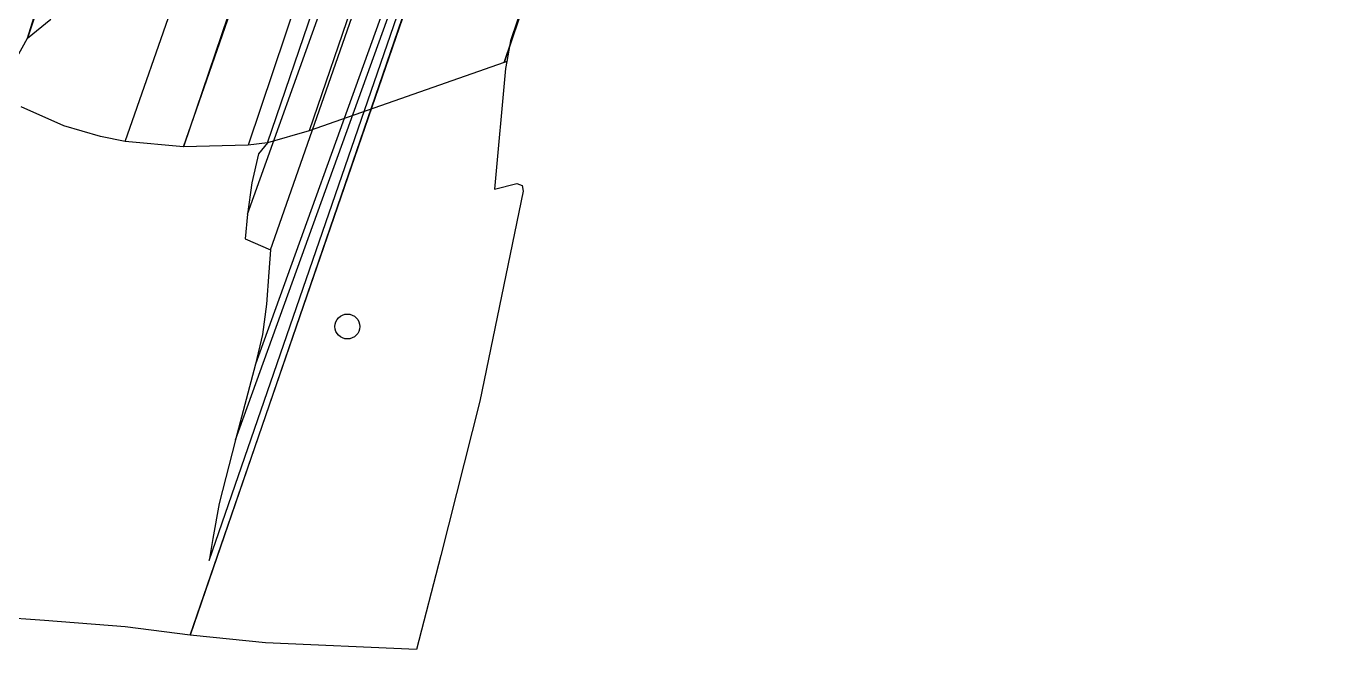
# Model space of a CAD drawing. Extents: x -1515 to 3065, y -1614 to 5536.
# Drawn here: x 617 to 1750, y -1614 to -1078 of the extents above; entities that cross this region are included whole.
import ezdxf

# ---------------------------------------------------------------- set-up
doc = ezdxf.new("R2010")
doc.units = 0
doc.header["$MEASUREMENT"] = 0
for name, color, linetype in [('0710400000', 7, 'CONTINUOUS'), ('___', 6, 'CONTINUOUS'), ('_______________', 7, 'CONTINUOUS'), ('N-RAION', 1, 'CONTINUOUS')]:
    doc.layers.add(name, color=color, linetype=linetype)

msp = doc.modelspace()

# ---------------------------------------------------------------- linework, layer by layer
at = {"layer": '0710400000', "color": 5}
for p, q in [((617.7, -1088.4), (2027.3, 3392.1)), ((2556.6, 3394.4), (1027.4, -1109.4)), ((617.7, -1088.4), (2144.1, 3333.5)), ((1027.4, -1109.4), (2545.6, 3300.2)), ((1027.4, -1109.4), (2523.6, 3299.3)), ((2111.3, 3281.7), (617.7, -1088.4)), ((823.9, -1178.4), (2340.4, 3247.3)), ((2379.9, 3248.4), (859.7, -1168)), ((701.6, -1177.4), (2249.9, 3235.8)), ((751.8, -1181.9), (2292.8, 3235.9)), ((2249.9, 3235.8), (751.8, -1181.9)), ((2292.8, 3235.9), (807.3, -1180.3)), ((806.9, -1239.7), (2393.1, 3198.1)), ((826.5, -1270.2), (2372, 3134.5)), ((2404.5, 3030.4), (813.6, -1368.4)), ((796.4, -1433.4), (2387.2, 2966)), ((2284.8, 2846.4), (757.7, -1601.2)), ((774, -1537.3), (2284.8, 2846.4)), ((757.7, -1601.2), (2274.6, 2806.4))]:
    msp.add_line(p, q, dxfattribs=at)
at = {"layer": '___', "color": 6}
for p, q in [((617.7, -1088.4), (637.9, -1072.3)), ((591.5, -1135.8), (617.7, -1088.4)), ((1027.4, -1109.4), (859.7, -1168)), ((1029.7, -1108.6), (1027.4, -1109.4)), ((648.9, -1163.9), (612.3, -1147.5)), ((680.5, -1173.1), (648.9, -1163.9)), ((701.6, -1177.4), (680.5, -1173.1)), ((751.8, -1181.9), (701.6, -1177.4)), ((823.9, -1178.4), (807.3, -1180.3)), ((823.9, -1178.4), (816.3, -1188)), ((859.7, -1168), (823.9, -1178.4)), ((807.3, -1180.3), (751.8, -1181.9)), ((816.3, -1188), (810.7, -1212.8)), ((810.7, -1212.8), (806.9, -1239.7)), ((806.9, -1239.7), (804.8, -1260.9)), ((804.8, -1260.9), (826.5, -1270.2)), ((826.5, -1270.2), (825.3, -1289.6)), ((825.3, -1289.6), (823.1, -1317)), ((823.1, -1317), (819.7, -1343.1)), ((819.7, -1343.1), (813.6, -1368.4)), ((813.6, -1368.4), (796.4, -1433.4)), ((796.4, -1433.4), (782.4, -1488.1)), ((782.4, -1488.1), (777.2, -1518.3)), ((777.2, -1518.3), (774, -1537.3))]:
    msp.add_line(p, q, dxfattribs=at)
at = {"layer": '_______________', "color": 5}
for p, q in [((1044, -1057.9), (1032.9, -1090.9)), ((1032.9, -1090.9), (1029.7, -1108.6)), ((1029.7, -1108.6), (1028.6, -1114.5)), ((1028.6, -1114.5), (1019, -1218.1)), ((1043.8, -1220), (1006.4, -1400.2)), ((1019, -1218.1), (1038.2, -1213.4)), ((1038.2, -1213.4), (1042.7, -1215.2)), ((1042.7, -1215.2), (1043.8, -1220)), ((1006.4, -1400.2), (972.9, -1533)), ((972.9, -1533), (952, -1613.7)), ((632.5, -1588.6), (585.9, -1585.6)), ((701.6, -1594.1), (632.5, -1588.6)), ((757.7, -1601.2), (701.6, -1594.1)), ((760.5, -1601.5), (757.7, -1601.2)), ((822.3, -1607.9), (760.5, -1601.5)), ((952, -1613.7), (822.3, -1607.9))]:
    msp.add_line(p, q, dxfattribs=at)
at = {"layer": 'N-RAION', "color": 1}
msp.add_circle((892.7, -1336.2), 10.7, dxfattribs=at)

doc.saveas('drawing.dxf')
